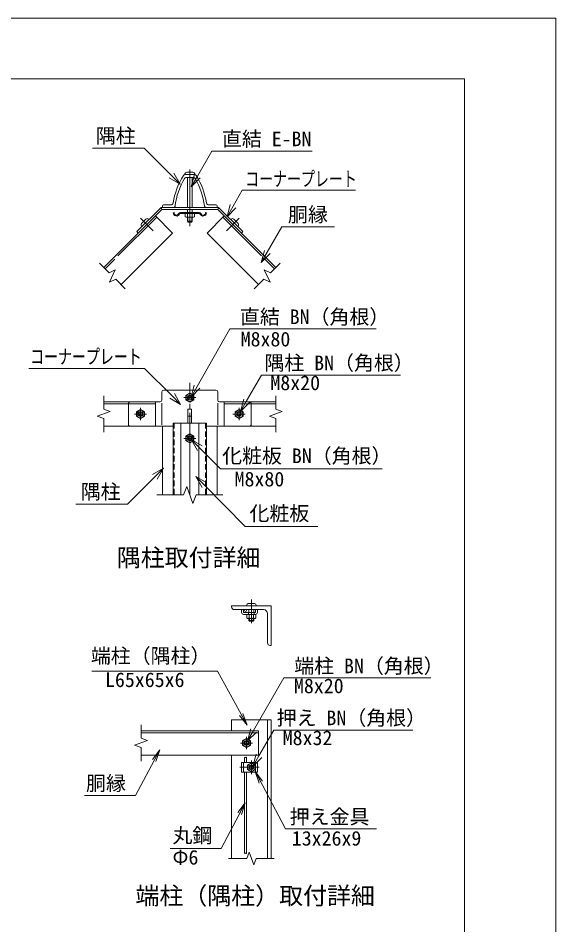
# Model space of a CAD drawing. Units: millimetres, scale not verified. Extents: x -4200 to 4200, y -2970 to 2970.
# Drawn here: x 2431 to 4200, y -13 to 2970 of the extents above; entities that cross this region are included whole.
import ezdxf
from ezdxf.enums import TextEntityAlignment as Align

# ---------------------------------------------------------------- set-up
doc = ezdxf.new("R2010")
doc.units = ezdxf.units.MM
doc.header["$LTSCALE"] = 15
for name, pattern in [('DASHED1', [1.8, 1.2, -0.6]), ('LONG_CHAIN', [21, 18, -1, 1, -1]), ('LONG_DASHED2', [13, 12, -1])]:
    doc.linetypes.add(name, pattern=pattern)
for name, color, linetype, lineweight in [('0-0_D-STR1', 1, 'Continuous', 9), ('0-1_D-BMK', 2, 'LONG_CHAIN', 9), ('0-4_D-STR-DIM', 7, 'Continuous', 9), ('0-5_0', 7, 'Continuous', 9), ('0-6_D-STR-TXT', 7, 'Continuous', 9), ('0-9_D-STR3', 3, 'Continuous', 9), ('0-A_D-STR2', 7, 'Continuous', 9), ('0-B_D-TTL', 2, 'Continuous', 9)]:
    doc.layers.add(name, color=color, linetype=linetype, lineweight=lineweight)
doc.layers.add('0-7_D-TTL-TXT', color=7, linetype='Continuous')
doc.styles.add('ＭＳ ゴシック', font='')
doc.styles.get('ＭＳ ゴシック').set_extended_font_data('MS Gothic')

# ---------------------------------------------------------------- blocks, each defined once
blk = doc.blocks.new('MLeader9')
at = {"layer": '0-6_D-STR-TXT'}
blk.add_line((3000.68, 2415.47), (3020.68, 2450.11), dxfattribs=at)
for points in [[(3020.68, 2450.11), (3068.39, 2532.75), (3391.23, 2532.75), (3398.43, 2532.75)], [(3029.96, 2444.75), (3000.68, 2415.47), (3011.4, 2455.47)]]:
    blk.add_lwpolyline(points, dxfattribs=at)
blk = doc.blocks.new('MLeader10')
at = {"layer": '0-6_D-STR-TXT'}
blk.add_line((2963.77, 2424.23), (2935.48, 2452.51), dxfattribs=at)
for points in [[(2935.48, 2452.51), (2845.27, 2542.73), (2682.86, 2542.73), (2675.66, 2542.73)], [(2943.06, 2460.09), (2963.77, 2424.23), (2927.9, 2444.94)]]:
    blk.add_lwpolyline(points, dxfattribs=at)
blk = doc.blocks.new('MLeader11')
at = {"layer": '0-6_D-STR-TXT'}
blk.add_line((3118.11, 2316.58), (3137.9, 2351.34), dxfattribs=at)
for points in [[(3137.9, 2351.34), (3167.63, 2403.56), (3533.59, 2403.56), (3540.79, 2403.56)], [(3147.21, 2346.04), (3118.11, 2316.58), (3128.58, 2356.64)]]:
    blk.add_lwpolyline(points, dxfattribs=at)
blk = doc.blocks.new('MLeader12')
at = {"layer": '0-6_D-STR-TXT'}
blk.add_line((3230.65, 2165.94), (3250.65, 2200.58), dxfattribs=at)
for points in [[(3250.65, 2200.58), (3298.36, 2283.22), (3464.11, 2283.22), (3471.31, 2283.22)], [(3259.93, 2195.22), (3230.65, 2165.94), (3241.37, 2205.94)]]:
    blk.add_lwpolyline(points, dxfattribs=at)
blk = doc.blocks.new('MLeader13')
at = {"layer": '0-6_D-STR-TXT'}
blk.add_line((2965.52, 1698.74), (2937.24, 1727.03), dxfattribs=at)
for points in [[(2937.24, 1727.03), (2847.02, 1817.24), (2472.81, 1817.24), (2465.61, 1817.24)], [(2944.82, 1734.61), (2965.52, 1698.74), (2929.66, 1719.45)]]:
    blk.add_lwpolyline(points, dxfattribs=at)
blk = doc.blocks.new('MLeader14')
at = {"layer": '0-6_D-STR-TXT'}
blk.add_line((2908.92, 1489.31), (2880.64, 1461.02), dxfattribs=at)
for points in [[(2873.06, 1468.6), (2908.92, 1489.31), (2888.22, 1453.44)], [(2880.64, 1461.02), (2790.42, 1370.8), (2628.02, 1370.8), (2620.82, 1370.8)]]:
    blk.add_lwpolyline(points, dxfattribs=at)
blk = doc.blocks.new('MLeader15')
at = {"layer": '0-6_D-STR-TXT'}
blk.add_line((3015.95, 1462.14), (3044.03, 1433.64), dxfattribs=at)
for points in [[(3036.39, 1426.12), (3015.95, 1462.14), (3051.66, 1441.17)], [(3044.03, 1433.64), (3177.98, 1297.69), (3409.4, 1297.69), (3416.6, 1297.69)]]:
    blk.add_lwpolyline(points, dxfattribs=at)
blk = doc.blocks.new('_Open')
at = {"layer": '0-5_0'}
blk.add_line((-15, 2.5), (0, 0), dxfattribs=at)
blk.add_lwpolyline([(-15, -2.5), (0, 0), (-15, 0)], dxfattribs=at)
blk = doc.blocks.new('MLeader17')
at = {"layer": '0-6_D-STR-TXT'}
blk.add_line((2999.7, 1722.98), (3019.49, 1757.74), dxfattribs=at)
for points in [[(3019.49, 1757.74), (3127.57, 1947.57), (3601.75, 1947.57), (3608.95, 1947.57)], [(3028.81, 1752.44), (2999.7, 1722.98), (3010.18, 1763.04)]]:
    blk.add_lwpolyline(points, dxfattribs=at)
blk = doc.blocks.new('MLeader20')
at = {"layer": '0-6_D-STR-TXT'}
blk.add_line((3162.53, 1676.09), (3182.58, 1710.7), dxfattribs=at)
for points in [[(3182.58, 1710.7), (3231.72, 1795.51), (3681.49, 1795.51), (3688.69, 1795.51)], [(3191.85, 1705.33), (3162.53, 1676.09), (3173.3, 1716.07)]]:
    blk.add_lwpolyline(points, dxfattribs=at)
blk = doc.blocks.new('MLeader21')
at = {"layer": '0-6_D-STR-TXT'}
blk.add_line((3000.21, 1583.95), (3028.5, 1555.66), dxfattribs=at)
for points in [[(3020.92, 1548.08), (3000.21, 1583.95), (3036.07, 1563.24)], [(3028.5, 1555.66), (3096.42, 1487.74), (3620.88, 1487.74), (3628.08, 1487.74)]]:
    blk.add_lwpolyline(points, dxfattribs=at)
blk = doc.blocks.new('MLeader22')
at = {"layer": '0-6_D-STR-TXT'}
blk.add_line((3202.96, 508.18), (3223.01, 542.79), dxfattribs=at)
for points in [[(3223.01, 542.79), (3272.15, 627.61), (3721.92, 627.61), (3729.12, 627.61)], [(3232.29, 537.42), (3202.96, 508.18), (3213.74, 548.16)]]:
    blk.add_lwpolyline(points, dxfattribs=at)
blk = doc.blocks.new('MLeader23')
at = {"layer": '0-6_D-STR-TXT'}
blk.add_line((3185.56, 592.07), (3205.54, 626.72), dxfattribs=at)
for points in [[(3205.54, 626.72), (3305.35, 799.88), (3781.73, 799.88), (3788.93, 799.88)], [(3214.82, 621.37), (3185.56, 592.07), (3196.25, 632.07)]]:
    blk.add_lwpolyline(points, dxfattribs=at)

msp = doc.modelspace()

# ---------------------------------------------------------------- linework, layer by layer
at = {"layer": '0-0_D-STR1'}
for p, q in [((2980.68, 2455.34), (3010.71, 2455.34)), ((2982.81, 2445.34), (3008.58, 2445.34)), ((2905.7, 2347.34), (2905.7, 2352.34)), ((2905.7, 2347.34), (2905.7, 2352.34)), ((2942.4, 2347.34), (2905.7, 2347.34)), ((2932.85, 2355.34), (2908.7, 2355.34)), ((2943.9, 2330.14), (2940.7, 2329.71)), ((2965.16, 2330.94), (3026.23, 2330.94)), ((2965.17, 2327.74), (3026.22, 2327.74)), ((3047.5, 2330.14), (3050.7, 2329.71)), ((3048.99, 2347.34), (3085.7, 2347.34)), ((3058.55, 2355.34), (3082.7, 2355.34)), ((3085.7, 2347.34), (3085.7, 2352.34)), ((2882.48, 2319.73), (2712.78, 2150.02)), ((2882.48, 2319.73), (2939.05, 2263.16)), ((3108.91, 2319.73), (3052.34, 2263.16)), ((3108.91, 2319.73), (3278.62, 2150.02)), ((2939.05, 2263.16), (2769.35, 2093.45)), ((3052.34, 2263.16), (3222.05, 2093.45)), ((2712.59, 1707.56), (2882.48, 1707.56)), ((2712.59, 1701.56), (2882.48, 1701.56)), ((2882.48, 1707.56), (2882.48, 1627.56)), ((3278.8, 1707.56), (3108.91, 1707.56)), ((3108.91, 1707.56), (3108.91, 1627.56)), ((3278.8, 1701.56), (3108.91, 1701.56)), ((2712.59, 1627.56), (2882.48, 1627.56)), ((2905.7, 1401.31), (2905.7, 1627.56)), ((3085.7, 1401.31), (3085.7, 1627.56)), ((3278.8, 1627.56), (3108.91, 1627.56)), ((3133.13, 1036.14), (3263.13, 1036.14)), ((3133.13, 1033.14), (3133.13, 1036.14)), ((3238.13, 1024.14), (3142.13, 1024.14)), ((3263.13, 1036.14), (3263.13, 906.14)), ((3251.13, 915.14), (3251.13, 1011.14)), ((3263.13, 906.14), (3260.13, 906.14)), ((3133.13, 661.25), (3263.13, 661.25)), ((3133.13, 625.25), (3133.13, 661.25)), ((3251.13, 661.25), (3251.13, 205.13)), ((3263.13, 661.25), (3263.13, 205.13)), ((3222.13, 625.25), (2835.29, 625.25)), ((3222.13, 619.25), (2835.29, 619.25)), ((3222.13, 545.25), (3222.13, 625.25)), ((3222.13, 545.25), (2835.29, 545.25)), ((3133.13, 205.13), (3133.13, 545.25))]:
    msp.add_line(p, q, dxfattribs=at)
at = {"layer": '0-0_D-STR1', "linetype": 'LONG_DASHED2'}
for p, q in [((2886.73, 2315.48), (2717.02, 2145.78)), ((3104.67, 2315.48), (3274.37, 2145.78))]:
    msp.add_line(p, q, dxfattribs=at)
at = {"layer": '0-0_D-STR1'}
for centre, radius, start, end in [((3177.7, 2323.94), 240, 147.73028, 170.85863), ((2980.68, 2448.34), 7, 90, 147.73028), ((3010.71, 2448.34), 7, 32.26972, 90), ((2813.7, 2323.94), 240, 9.14137, 32.26972), ((3177.7, 2323.94), 232, 149.15113, 173.11764), ((2982.81, 2440.34), 5, 90, 149.15113), ((3008.58, 2440.34), 5, 30.84887, 90), ((2813.7, 2323.94), 232, 6.88236, 30.84887), ((2932.85, 2363.34), 8, 270, 350.85863), ((3058.55, 2363.34), 8, 189.14137, 270), ((2908.7, 2352.34), 3, 90, 180), ((2951.9, 2330.14), 11.21, 182.19864, 337.12847), ((2942.4, 2352.34), 5, 270, 353.11764), ((2951.9, 2330.14), 8, 180, 337.11462), ((2965.16, 2324.54), 6.4, 90, 157.11462), ((2965.17, 2324.54), 3.2, 90, 157.12847), ((3026.22, 2324.54), 3.2, 22.87153, 90), ((3026.23, 2324.54), 6.4, 22.88538, 90), ((3039.5, 2330.14), 11.21, 202.87153, 357.80136), ((3039.5, 2330.14), 8, 202.88538, 0), ((3048.99, 2352.34), 5, 186.88236, 270), ((3082.7, 2352.34), 3, 0, 90), ((3142.13, 1033.14), 9, 180, 270), ((3238.13, 1011.14), 13, 360, 90), ((3260.13, 915.14), 9, 180, 270)]:
    msp.add_arc(centre, radius, start, end, dxfattribs=at)
at = {"layer": '0-1_D-BMK'}
for p, q in [((2995.7, 2472.08), (2995.7, 2285.7)), ((2833.45, 2312.19), (2874.95, 2270.69)), ((3157.94, 2312.19), (3116.44, 2270.69)), ((2995.7, 1401.31), (2995.7, 1770.29)), ((3015.7, 1721.56), (2975.7, 1721.56)), ((2833.7, 1687.56), (2833.7, 1647.56)), ((3157.7, 1687.56), (3157.7, 1647.56)), ((2853.7, 1667.56), (2813.7, 1667.56)), ((3137.7, 1667.56), (3177.7, 1667.56)), ((3015.7, 1587.56), (2975.7, 1587.56)), ((3198.13, 979.14), (3198.13, 1057.2)), ((3182.13, 565.25), (3182.13, 605.25)), ((3202.13, 585.25), (3162.13, 585.25)), ((3198.13, 527.25), (3198.13, 483.25)), ((3224.13, 505.25), (3160.13, 505.25))]:
    msp.add_line(p, q, dxfattribs=at)
at = {"layer": '0-4_D-STR-DIM'}
for p, q in [((2698.64, 2164.16), (2730.18, 2132.62)), ((3292.76, 2164.16), (3261.21, 2132.62)), ((3240.82, 2142.13), (3259.84, 2101.35)), ((3261.21, 2132.62), (3240.82, 2142.13)), ((2751.95, 2110.85), (2783.49, 2079.31)), ((3239.45, 2110.85), (3207.9, 2079.31)), ((3259.84, 2101.35), (3239.45, 2110.85)), ((2712.59, 1727.82), (2712.59, 1683.21)), ((3278.8, 1727.82), (3278.8, 1683.21)), ((2733.74, 1675.51), (2691.45, 1660.12)), ((2712.59, 1683.21), (2733.74, 1675.51)), ((2691.45, 1660.12), (2712.59, 1652.43)), ((2712.59, 1652.43), (2712.59, 1607.82)), ((3278.8, 1652.43), (3278.8, 1607.82)), ((2975.18, 1401.31), (2985.44, 1429.5)), ((2985.44, 1429.5), (3005.96, 1373.11)), ((2886.7, 1401.31), (2975.18, 1401.31)), ((3005.96, 1373.11), (3016.22, 1401.31)), ((3016.22, 1401.31), (3104.7, 1401.31)), ((3016.22, 1401.31), (3087.7, 1401.31)), ((2835.29, 645.51), (2835.29, 600.9)), ((2835.29, 600.9), (2856.43, 593.21)), ((2856.43, 593.21), (2814.14, 577.81)), ((2814.14, 577.81), (2835.29, 570.12)), ((2835.29, 570.12), (2835.29, 525.51)), ((3191.17, 226.27), (3183.48, 205.13)), ((3206.56, 183.98), (3191.17, 226.27)), ((3123.13, 205.13), (3183.48, 205.13)), ((3214.26, 205.13), (3206.56, 183.98)), ((3214.26, 205.13), (3273.13, 205.13))]:
    msp.add_line(p, q, dxfattribs=at)
for points in [[(2730.18, 2132.62), (2750.57, 2142.13), (2731.55, 2101.35), (2751.95, 2110.85)], [(3278.8, 1683.21), (3299.94, 1675.51), (3257.66, 1660.12), (3278.8, 1652.43)]]:
    msp.add_lwpolyline(points, dxfattribs=at)
at = {"layer": '0-6_D-STR-TXT'}
for points in [[(2673.92, 821.19), (3086.59, 821.19), (3182.92, 645.85)], [(2649.56, 412.1), (2817.23, 412.1), (2896.21, 561)], [(3610.04, 302.69), (3310.7, 302.69), (3211.43, 490.07)], [(2930.7, 238.24), (3098.38, 238.24), (3177.35, 387.14)]]:
    msp.add_lwpolyline(points, dxfattribs=at)
at = {"layer": '0-9_D-STR3'}
for p, q in [((2979.7, 2457.34), (2979.7, 2455.34)), ((3011.7, 2455.34), (2979.7, 2455.34)), ((3005.7, 2463.34), (2985.7, 2463.34)), ((3011.7, 2457.34), (3011.7, 2455.34)), ((2987.7, 2445.34), (2987.7, 2347.34)), ((3003.7, 2445.34), (3003.7, 2347.34)), ((2901.05, 2347.34), (2821.39, 2267.68)), ((2903.7, 2340.94), (2825.91, 2263.16)), ((2903.7, 2340.94), (3087.7, 2340.94)), ((2980.69, 2327.74), (2980.69, 2316.19)), ((2980.69, 2327.74), (3010.71, 2327.74)), ((2987.7, 2340.94), (2987.7, 2330.94)), ((2988.19, 2327.74), (2988.19, 2316.19)), ((3003.2, 2327.74), (3003.2, 2316.19)), ((3003.7, 2340.94), (3003.7, 2330.94)), ((3010.71, 2327.74), (3010.71, 2316.19)), ((3087.7, 2340.94), (3165.48, 2263.16)), ((2851.09, 2308.7), (2836.95, 2294.55)), ((2859.57, 2308.7), (2860.99, 2307.28)), ((2980.69, 2316.19), (2983.2, 2314.74)), ((2983.2, 2314.74), (3008.2, 2314.74)), ((2987.7, 2314.74), (2987.7, 2301.74)), ((2989.2, 2314.74), (2989.2, 2301.74)), ((3001.3, 2299.34), (2990.1, 2299.34)), ((3003.7, 2301.74), (3001.3, 2299.34)), ((3002.2, 2314.74), (3002.2, 2301.74)), ((3003.7, 2314.74), (3003.7, 2301.74)), ((3010.71, 2316.19), (3008.2, 2314.74)), ((3131.82, 2308.7), (3130.41, 2307.28)), ((3140.31, 2308.7), (3154.45, 2294.55)), ((2825.91, 2263.16), (2821.39, 2267.68)), ((2836.95, 2286.07), (2838.36, 2284.65)), ((3154.45, 2286.07), (3153.03, 2284.65)), ((3165.48, 2263.16), (3170, 2267.68)), ((2903.7, 1740.56), (2903.7, 1713.56)), ((2909.7, 1746.56), (3081.7, 1746.56)), ((2995.7, 1736.57), (2982.7, 1729.06)), ((3008.7, 1729.06), (2995.7, 1736.57)), ((3087.7, 1740.56), (3087.7, 1713.56)), ((2799.7, 1707.56), (2897.7, 1707.56)), ((2903.7, 1631.56), (2903.7, 1703.56)), ((2982.7, 1729.06), (2982.7, 1714.05)), ((2982.7, 1714.05), (2995.7, 1706.55)), ((2995.7, 1706.55), (3008.7, 1714.05)), ((3008.7, 1714.05), (3008.7, 1729.06)), ((3087.7, 1631.56), (3087.7, 1703.75)), ((3093.7, 1707.56), (3191.7, 1707.56)), ((2989.7, 1683.56), (2989.7, 1639.51)), ((3001.7, 1683.56), (2989.7, 1683.56)), ((3001.7, 1683.56), (3001.7, 1639.51)), ((3144.7, 1675.06), (3157.7, 1682.57)), ((3144.7, 1660.05), (3144.7, 1675.06)), ((3157.7, 1682.57), (3170.7, 1675.06)), ((3170.7, 1675.06), (3170.7, 1660.05)), ((3001.7, 1660.91), (2989.7, 1660.91)), ((3157.7, 1652.55), (3144.7, 1660.05)), ((3170.7, 1660.05), (3157.7, 1652.55)), ((2799.7, 1627.56), (2940.7, 1627.56)), ((2940.7, 1637.56), (2940.7, 1401.31)), ((3050.7, 1637.56), (2940.7, 1637.56)), ((2965.7, 1637.56), (2965.7, 1401.31)), ((3025.7, 1637.56), (3025.7, 1401.31)), ((3050.7, 1637.56), (3050.7, 1401.31)), ((3050.7, 1627.56), (3191.7, 1627.56)), ((2995.7, 1602.57), (2982.7, 1595.06)), ((2982.7, 1595.06), (2982.7, 1580.05)), ((3008.7, 1595.06), (2995.7, 1602.57)), ((3008.7, 1580.05), (3008.7, 1595.06)), ((2982.7, 1580.05), (2995.7, 1572.55)), ((2995.7, 1572.55), (3008.7, 1580.05)), ((3208.13, 1044.14), (3188.13, 1044.14)), ((3166.13, 1014.14), (3166.13, 1024.14)), ((3166.13, 1024.14), (3172.13, 1024.14)), ((3172.13, 1015.14), (3172.13, 1024.14)), ((3182.13, 1038.14), (3182.13, 1036.14)), ((3190.13, 1014.14), (3190.13, 1024.14)), ((3206.13, 1014.14), (3206.13, 1024.14)), ((3212.13, 1015.14), (3212.13, 1024.14)), ((3212.13, 1024.14), (3218.13, 1024.14)), ((3214.13, 1038.14), (3214.13, 1036.14)), ((3218.13, 1014.14), (3218.13, 1024.14)), ((3172.13, 1008.14), (3212.13, 1008.14)), ((3173.13, 1014.14), (3211.13, 1014.14)), ((3183.12, 1008.14), (3183.12, 996.59)), ((3183.12, 1008.14), (3213.14, 1008.14)), ((3183.12, 996.59), (3185.63, 995.14)), ((3185.63, 995.14), (3210.63, 995.14)), ((3189.13, 1008.14), (3189.13, 1014.14)), ((3190.13, 995.14), (3190.13, 988.54)), ((3190.63, 1008.14), (3190.63, 996.59)), ((3191.63, 995.14), (3191.63, 987.04)), ((3203.73, 986.14), (3192.53, 986.14)), ((3206.13, 988.54), (3203.73, 986.14)), ((3204.63, 995.14), (3204.63, 987.04)), ((3205.64, 1008.14), (3205.64, 996.59)), ((3206.13, 995.14), (3206.13, 988.54)), ((3207.13, 1008.14), (3207.13, 1014.14)), ((3213.14, 996.59), (3210.63, 995.14)), ((3213.14, 1008.14), (3213.14, 996.59)), ((3182.13, 600.26), (3169.13, 592.75)), ((3195.13, 592.75), (3182.13, 600.26)), ((3169.13, 592.75), (3169.13, 577.74)), ((3169.13, 577.74), (3182.13, 570.24)), ((3182.13, 570.24), (3195.13, 577.74)), ((3195.13, 577.74), (3195.13, 592.75)), ((3166.13, 521.25), (3166.13, 489.25)), ((3198.13, 520.26), (3185.13, 512.75)), ((3185.13, 512.75), (3185.13, 497.74)), ((3211.13, 512.75), (3198.13, 520.26)), ((3211.13, 497.74), (3211.13, 512.75)), ((3166.13, 489.25), (3218.13, 489.25)), ((3185.13, 497.74), (3198.13, 490.24)), ((3198.13, 490.24), (3211.13, 497.74))]:
    msp.add_line(p, q, dxfattribs=at)
at = {"layer": '0-9_D-STR3', "linetype": 'LONG_DASHED2'}
for p, q in [((2793.7, 1701.56), (2793.7, 1633.56)), ((3197.7, 1701.56), (3197.7, 1633.56)), ((3172.13, 521.25), (3172.13, 489.25)), ((3212.13, 521.25), (3212.13, 489.25))]:
    msp.add_line(p, q, dxfattribs=at)
at = {"layer": '0-9_D-STR3', "linetype": 'DASHED1'}
for p, q in [((2943.9, 1637.56), (2943.9, 1401.31)), ((3047.5, 1637.56), (3047.5, 1401.31))]:
    msp.add_line(p, q, dxfattribs=at)
at = {"layer": '0-9_D-STR3'}
for points in [[(2903.7, 2340.94), (2901.05, 2347.34), (3090.35, 2347.34)], [(3087.7, 2340.94), (3090.35, 2347.34), (3170, 2267.68)], [(3003.7, 2301.74), (2987.7, 2301.74), (2990.1, 2299.34)], [(3206.13, 988.54), (3190.13, 988.54), (3192.53, 986.14)], [(3166.13, 521.25), (3218.13, 521.25), (3218.13, 489.25)]]:
    msp.add_lwpolyline(points, dxfattribs=at)
msp.add_lwpolyline([(2846.7, 1675.06), (2833.7, 1682.57), (2820.7, 1675.06), (2820.7, 1660.05), (2833.7, 1652.55), (2846.7, 1660.05)], close=True, dxfattribs=at)
for centre, radius in [((2995.7, 1721.56), 12.5), ((2995.7, 1721.56), 8), ((2995.7, 1721.56), 5.6), ((2833.7, 1667.56), 12.5), ((2833.7, 1667.56), 8), ((2833.7, 1667.56), 5.6), ((3157.7, 1667.56), 12.5), ((3157.7, 1667.56), 8), ((3157.7, 1667.56), 5.6), ((2995.7, 1587.56), 12.5), ((2995.7, 1587.56), 8), ((2995.7, 1587.56), 5.6), ((3182.13, 585.25), 12.5), ((3182.13, 585.25), 8), ((3182.13, 585.25), 5.6), ((3198.13, 505.25), 12.5), ((3198.13, 505.25), 8), ((3198.13, 505.25), 5.6)]:
    msp.add_circle(centre, radius, dxfattribs=at)
for centre, radius, start, end in [((2985.7, 2457.34), 6, 90, 180), ((3005.7, 2457.34), 6, 0, 90), ((2855.33, 2304.45), 6, 45, 135), ((2984.44, 2321.67), 6.64, 235.61585, 304.38416), ((2995.7, 2339.87), 24.84, 252.4121, 287.5879), ((3006.95, 2321.67), 6.64, 235.61586, 304.38414), ((3136.06, 2304.45), 6, 45, 135), ((2841.19, 2290.31), 6, 135, 225), ((3150.2, 2290.31), 6, 315, 45), ((2909.7, 1740.56), 6, 90, 180), ((3081.7, 1740.56), 6, 0, 90), ((2897.7, 1713.56), 6, 270, 0), ((3093.7, 1713.56), 6, 180, 270), ((3188.13, 1038.14), 6, 90, 180), ((3208.13, 1038.14), 6, 0, 90), ((3173.13, 1015.14), 1, 180, 270), ((3211.13, 1015.14), 1, 270, 0), ((3172.13, 1014.14), 6, 180, 270), ((3186.87, 1002.07), 6.64, 235.61585, 304.38416), ((3198.13, 1020.27), 24.84, 252.4121, 287.5879), ((3209.39, 1002.07), 6.64, 235.61586, 304.38414), ((3212.13, 1014.14), 6, 270, 0)]:
    msp.add_arc(centre, radius, start, end, dxfattribs=at)
at = {"layer": '0-9_D-STR3', "linetype": 'LONG_DASHED2'}
for centre, start, end in [((2799.7, 1701.56), 90, 180), ((3191.7, 1701.56), 0, 90), ((2799.7, 1633.56), 180, 270), ((3191.7, 1633.56), 270, 0)]:
    msp.add_arc(centre, 6, start, end, dxfattribs=at)
at = {"layer": '0-A_D-STR2'}
for p, q in [((3176.13, 521.25), (3176.13, 537.75)), ((3182.53, 521.25), (3182.53, 537.75)), ((3176.13, 222.8), (3176.13, 489.25)), ((3182.53, 222.8), (3182.53, 489.25))]:
    msp.add_line(p, q, dxfattribs=at)
msp.add_circle((3179.33, 1020.94), 3.2, dxfattribs=at)
for centre, start, end in [((3177.73, 535.92), 48.88791, 131.11209), ((3177.73, 539.58), 228.88791, 311.11209), ((3180.93, 535.92), 48.88791, 131.11209), ((3177.73, 224.63), 228.88791, 311.11209), ((3180.93, 220.96), 48.88791, 131.11209), ((3180.93, 224.63), 228.88791, 311.11209)]:
    msp.add_arc(centre, 2.43, start, end, dxfattribs=at)
at = {"layer": '0-B_D-TTL', "color": 7}
msp.add_lwpolyline([(-4200.19, -2969.94), (4199.81, -2969.94), (4199.81, 2970.06), (-4200.19, 2970.06)], close=True, dxfattribs=at)
at = {"layer": '0-B_D-TTL'}
msp.add_lwpolyline([(-3900.19, 2770.06), (3899.81, 2770.06), (3899.81, -2769.94), (-3900.19, -2769.94)], close=True, dxfattribs=at)

# ---------------------------------------------------------------- block references
at = {"layer": '0-6_D-STR-TXT'}
for name in ['MLeader10', 'MLeader9', 'MLeader11', 'MLeader12', 'MLeader17', 'MLeader13', 'MLeader20', 'MLeader21', 'MLeader14', 'MLeader15', 'MLeader23', 'MLeader22']:
    msp.add_blockref(name, (0, 0), dxfattribs=at)
at = {"layer": '0-6_D-STR-TXT', "xscale": 2.666667, "yscale": 2.666667}
for p, rotation in [((3183.89, 644.1), 298.78475), ((2897.14, 562.77), 62.05959), ((3210.49, 491.83), 117.91483), ((3178.29, 388.91), 62.05959)]:
    msp.add_blockref('_Open', p, dxfattribs=dict(at, rotation=rotation))

# ---------------------------------------------------------------- texts
at = {"layer": '0-6_D-STR-TXT', "style": 'ＭＳ ゴシック'}
for s, p in [('隅柱', (2686.56, 2544.39)), ('直結 E-BN', (3101.29, 2534.3)), ('胴縁', (3318.66, 2285.44)), ('直結 BN（角根）', (3160.47, 1949.13)), ('M8x80', (3162.89, 1875.62)), ('隅柱 BN（角根）', (3240.94, 1797.43)), ('M8x20', (3260.75, 1731.74)), ('化粧板 BN（角根）', (3102.03, 1491.76)), ('M8x80', (3142.95, 1415.07)), ('隅柱', (2636.76, 1373.73)), ('化粧板', (3191.98, 1302.47)), ('端柱（隅柱）', (2670.11, 833.78)), ('端柱 BN（角根）', (3339.11, 800.5)), ('L65x65x6', (2716.76, 754.92)), ('M8x20', (3338.26, 734.81)), ('押え BN（角根）', (3281.37, 629.53)), ('M8x32', (3301.18, 563.84)), ('胴縁', (2654.32, 414.47)), ('押え金具', (3324.28, 304.5)), ('丸鋼', (2938.68, 242.64)), ('13x26x9', (3331.12, 233.32)), ('Φ6', (2938.68, 170.84))]:
    msp.add_text(s, height=48.06, dxfattribs=at).set_placement(p, align=Align.BOTTOM_LEFT)
at = {"layer": '0-6_D-STR-TXT', "style": 'ＭＳ ゴシック', "width": 0.7}
for p in [(3177.9, 2402.59), (2470.37, 1817.92)]:
    msp.add_text('コーナープレート', height=48.06, dxfattribs=at).set_placement(p, align=Align.BOTTOM_LEFT)
at = {"layer": '0-7_D-TTL-TXT', "style": 'ＭＳ ゴシック'}
for s, p in [('隅柱取付詳細', (2755.52, 1149.04)), ('端柱（隅柱）取付詳細', (2816.94, 36.62))]:
    msp.add_text(s, height=57.73, dxfattribs=at).set_placement(p, align=Align.BOTTOM_LEFT)

doc.saveas('drawing.dxf')
